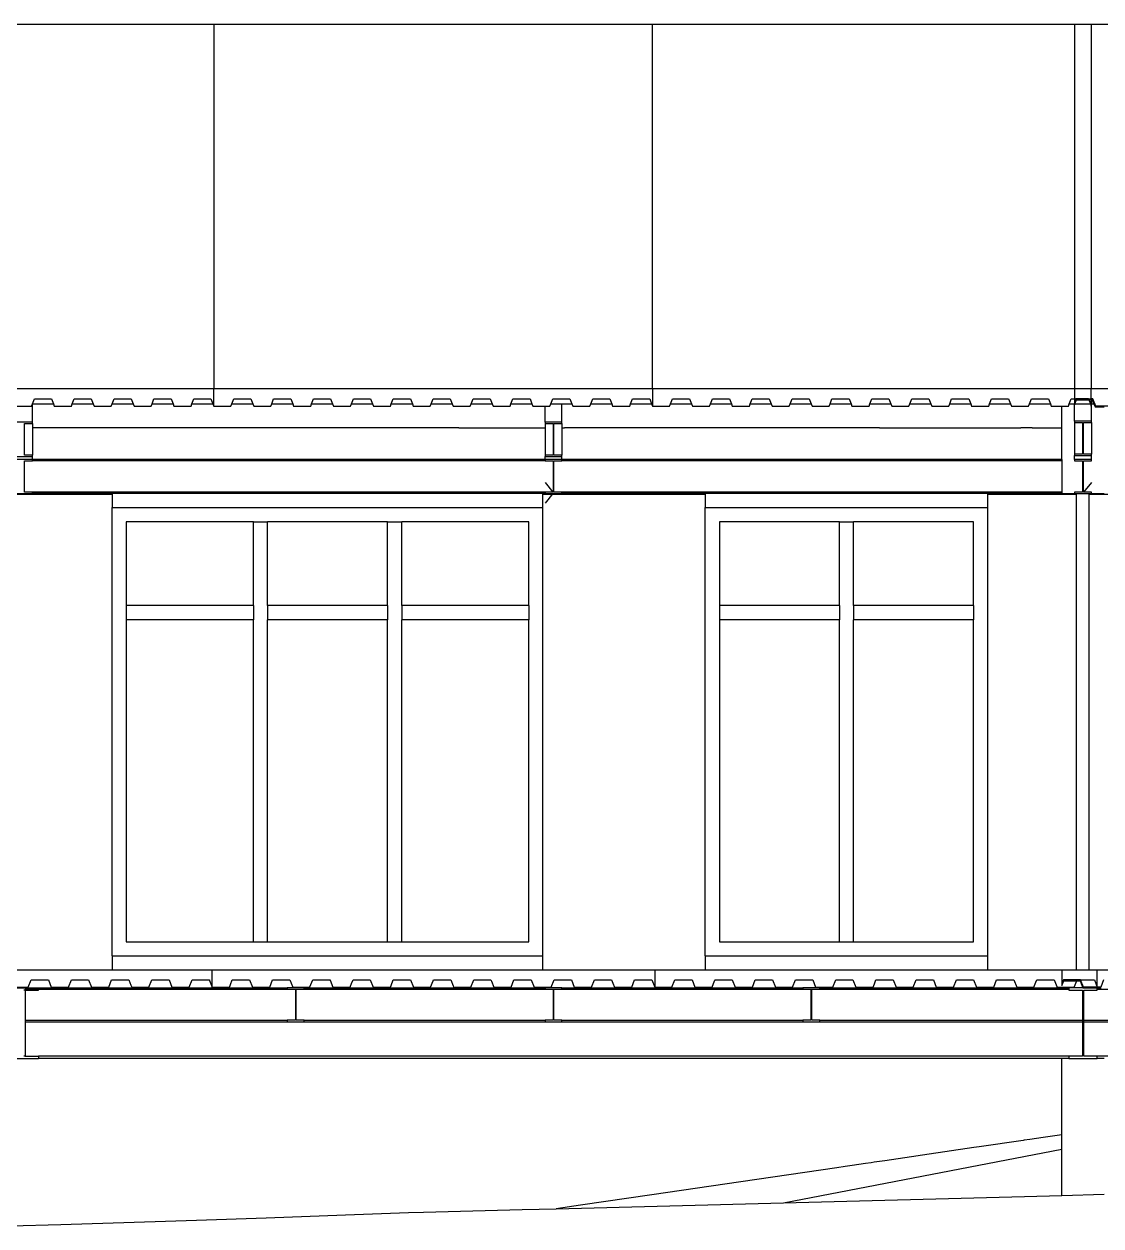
# Model space of a CAD drawing. Extents: x -32.1 to 32.1, y -10.5 to 12.1.
# Drawn here: x -16.96 to -9.33, y 2.17 to 10.68 of the extents above; entities that cross this region are included whole.
import ezdxf

# ---------------------------------------------------------------- set-up
doc = ezdxf.new("R2010")
doc.units = 0
doc.layers.get('0').update_dxf_attribs({"linetype": 'CONTINUOUS'})
doc.layers.add('SECTIONCUTEDGES', color=7, linetype='CONTINUOUS')

msp = doc.modelspace()

# ---------------------------------------------------------------- linework, layer by layer
for p, q in [((-18.5265, 10.6806), (-16.6794, 10.6806)), ((-16.6794, 10.6806), (-15.6122, 10.6806)), ((-15.6122, 10.6806), (-15.6122, 8.0976)), ((-15.6122, 10.6806), (-15.353, 10.6806)), ((-15.353, 10.6806), (-13.2827, 10.6806)), ((-13.2827, 10.6806), (-13.2125, 10.6806)), ((-13.2125, 10.6806), (-13.1682, 10.6806)), ((-13.1682, 10.6806), (-13.1261, 10.6806)), ((-13.1261, 10.6806), (-13.0958, 10.6806)), ((-13.0958, 10.6806), (-12.8262, 10.6806)), ((-12.8262, 10.6806), (-12.5057, 10.6806)), ((-12.5057, 8.0976), (-12.5057, 10.6806)), ((-12.5057, 10.6806), (-11.85, 10.6806)), ((-11.85, 10.6806), (-11.5325, 10.6806)), ((-11.5325, 10.6806), (-10.0293, 10.6806)), ((-10.0293, 10.6806), (-9.5184, 10.6806)), ((-9.5184, 10.6806), (-9.5184, 8.0976)), ((-9.5184, 10.6806), (-9.3991, 10.6806)), ((-9.3991, 10.6806), (-9.3991, 8.0976)), ((-9.3991, 10.6806), (-8.0085, 10.6806)), ((-9.3968, 8.0209), (-9.3968, 7.9916)), ((-16.897, 7.9916), (-16.8968, 7.9916)), ((-16.8968, 7.9916), (-16.7481, 7.9916)), ((-16.8968, 7.8621), (-16.8968, 7.9916)), ((-16.6146, 7.9916), (-16.4657, 7.9916)), ((-16.3322, 7.9916), (-16.1833, 7.9916)), ((-16.0498, 7.9916), (-15.9017, 7.9916)), ((-15.9017, 7.9916), (-15.9009, 7.9916)), ((-15.7674, 7.9916), (-15.6936, 7.9916)), ((-15.6936, 7.9916), (-15.6185, 7.9916)), ((-15.485, 7.9916), (-15.3361, 7.9916)), ((-15.2026, 7.9916), (-15.0536, 7.9916)), ((-14.9202, 7.9916), (-14.8725, 7.9916)), ((-14.8725, 7.9916), (-14.7712, 7.9916)), ((-14.6377, 7.9916), (-14.4888, 7.9916)), ((-14.3553, 7.9916), (-14.2064, 7.9916)), ((-14.0729, 7.9916), (-13.924, 7.9916)), ((-13.7905, 7.9916), (-13.6416, 7.9916)), ((-13.5081, 7.9916), (-13.3592, 7.9916)), ((-13.2668, 7.8621), (-13.2668, 7.976)), ((-13.2257, 7.9916), (-13.1468, 7.9916)), ((-13.1468, 7.9916), (-13.0767, 7.9916)), ((-13.1468, 7.8621), (-13.1468, 7.9916)), ((-12.9433, 7.9916), (-12.7943, 7.9916)), ((-12.6608, 7.9916), (-12.5119, 7.9916)), ((-12.3784, 7.9916), (-12.2462, 7.9916)), ((-12.2462, 7.9916), (-12.2295, 7.9916)), ((-12.096, 7.9916), (-11.9471, 7.9916)), ((-11.8136, 7.9916), (-11.6647, 7.9916)), ((-11.5312, 7.9916), (-11.425, 7.9916)), ((-11.425, 7.9916), (-11.3823, 7.9916)), ((-11.2488, 7.9916), (-11.0998, 7.9916)), ((-10.9664, 7.9916), (-10.8895, 7.9916)), ((-10.8895, 7.9916), (-10.8174, 7.9916)), ((-10.6839, 7.9916), (-10.535, 7.9916)), ((-10.4015, 7.9916), (-10.2526, 7.9916)), ((-10.1191, 7.9916), (-10.1185, 7.9916)), ((-10.1185, 7.9916), (-10.0162, 7.9916)), ((-10.0162, 7.9916), (-9.9702, 7.9916)), ((-9.8367, 7.9916), (-9.6878, 7.9916)), ((-9.6068, 7.8211), (-9.6068, 7.976)), ((-9.5543, 7.9916), (-9.5184, 7.9916)), ((-9.5168, 7.8688), (-9.5168, 7.9897)), ((-9.516, 7.9916), (-9.4054, 7.9916)), ((-9.3991, 7.9916), (-9.3968, 7.9916)), ((-9.3968, 7.9916), (-9.3795, 7.9916)), ((-9.3968, 7.8688), (-9.3968, 7.9916)), ((-16.8968, 7.8522), (-16.8968, 7.8211)), ((-13.2668, 7.8522), (-13.2668, 7.8211)), ((-13.1468, 7.8522), (-13.1468, 7.8211)), ((-9.5168, 7.8589), (-9.5168, 7.6354)), ((-9.3968, 7.8589), (-9.3968, 7.6354)), ((-15.6083, 7.8211), (-16.8968, 7.8211)), ((-16.8968, 7.8211), (-16.8968, 7.8072)), ((-16.8968, 7.8072), (-16.8968, 7.6288)), ((-14.6183, 7.8211), (-15.6083, 7.8211)), ((-13.8783, 7.8211), (-14.6183, 7.8211)), ((-13.8783, 7.8211), (-13.2668, 7.8211)), ((-13.2668, 7.8211), (-13.2668, 7.6288)), ((-13.1468, 7.8211), (-13.1283, 7.8211)), ((-13.1468, 7.8211), (-13.1468, 7.6288)), ((-12.1383, 7.8211), (-13.1283, 7.8211)), ((-12.0483, 7.8211), (-12.1383, 7.8211)), ((-11.0583, 7.8211), (-12.0483, 7.8211)), ((-10.8983, 7.8211), (-11.0583, 7.8211)), ((-10.8983, 7.8211), (-10.6183, 7.8211)), ((-10.6183, 7.8211), (-9.8983, 7.8211)), ((-9.8183, 7.8211), (-9.8983, 7.8211)), ((-9.8183, 7.8211), (-9.6068, 7.8211)), ((-9.6068, 7.7016), (-9.6068, 7.8211)), ((-9.6068, 7.6051), (-9.6068, 7.7016)), ((-16.8968, 7.5971), (-16.8968, 7.6188)), ((-16.2686, 7.5971), (-16.8968, 7.5971)), ((-13.2668, 7.5873), (-16.8968, 7.5873)), ((-13.894, 7.5971), (-16.2686, 7.5971)), ((-13.5379, 7.5971), (-13.894, 7.5971)), ((-13.4841, 7.5971), (-13.5379, 7.5971)), ((-13.2668, 7.5971), (-13.4841, 7.5971)), ((-13.2668, 7.5971), (-13.2668, 7.6188)), ((-13.1468, 7.5971), (-13.1468, 7.6188)), ((-12.9021, 7.5971), (-13.1468, 7.5971)), ((-9.6068, 7.5873), (-13.1468, 7.5873)), ((-12.8013, 7.5971), (-12.9021, 7.5971)), ((-12.0331, 7.5971), (-12.8013, 7.5971)), ((-11.8203, 7.5971), (-12.0331, 7.5971)), ((-11.7195, 7.5971), (-11.8203, 7.5971)), ((-10.7572, 7.5971), (-11.7195, 7.5971)), ((-10.5915, 7.5971), (-10.7572, 7.5971)), ((-10.4862, 7.5971), (-10.5915, 7.5971)), ((-9.7102, 7.5971), (-10.4862, 7.5971)), ((-9.6068, 7.5971), (-9.7102, 7.5971)), ((-9.6068, 7.5971), (-9.6068, 7.6051)), ((-9.6068, 7.5971), (-9.6068, 7.5873)), ((-9.6068, 7.5873), (-9.6068, 7.3669)), ((-9.5168, 7.5971), (-9.5168, 7.6255)), ((-9.3968, 7.5971), (-9.3968, 7.6255)), ((-13.2668, 7.4354), (-13.2107, 7.3669)), ((-9.3968, 7.4354), (-9.4529, 7.3669)), ((-17.4818, 7.3528), (-16.3318, 7.3528)), ((-13.2668, 7.3669), (-16.8968, 7.3669)), ((-13.2668, 7.3571), (-16.8968, 7.3571)), ((-16.3318, 7.3528), (-16.3318, 7.2571)), ((-13.2818, 7.3528), (-12.1318, 7.3528)), ((-13.2818, 7.2571), (-13.2818, 7.3528)), ((-13.211, 7.3571), (-13.2668, 7.289)), ((-9.6068, 7.3669), (-13.1468, 7.3669)), ((-9.6068, 7.3571), (-13.1468, 7.3571)), ((-12.1318, 7.3528), (-12.1318, 7.2571)), ((-10.1318, 7.3528), (-9.5068, 7.3528)), ((-10.1318, 7.2571), (-10.1318, 7.3528)), ((-9.6068, 7.3669), (-9.6068, 7.3571)), ((-9.6068, 7.3571), (-9.5168, 7.3571)), ((-9.5068, 7.3571), (-9.5068, 7.3528)), ((-9.5068, 7.3528), (-9.5068, 3.9828)), ((-9.4128, 7.3571), (-9.4128, 7.3528)), ((-9.4128, 7.3528), (-8.7878, 7.3528)), ((-9.4128, 3.9828), (-9.4128, 7.3528)), ((-9.3968, 7.3571), (-9.3068, 7.3571)), ((-16.3318, 4.0828), (-16.3318, 7.2571)), ((-16.3318, 7.2571), (-13.2818, 7.2571)), ((-13.2818, 4.0828), (-13.2818, 7.2571)), ((-12.1318, 4.0828), (-12.1318, 7.2571)), ((-12.1318, 7.2571), (-10.1318, 7.2571)), ((-10.1318, 4.0828), (-10.1318, 7.2571)), ((-16.2318, 7.1571), (-16.2318, 6.5628)), ((-15.3318, 7.1571), (-16.2318, 7.1571)), ((-15.3318, 7.1571), (-15.2318, 7.1571)), ((-15.3318, 6.5628), (-15.3318, 7.1571)), ((-15.2318, 6.5628), (-15.2318, 7.1571)), ((-14.3818, 7.1571), (-15.2318, 7.1571)), ((-14.3818, 7.1571), (-14.2818, 7.1571)), ((-14.3818, 6.5628), (-14.3818, 7.1571)), ((-14.2818, 6.5628), (-14.2818, 7.1571)), ((-13.3818, 7.1571), (-14.2818, 7.1571)), ((-13.3818, 6.5628), (-13.3818, 7.1571)), ((-12.0318, 7.1571), (-12.0318, 6.5628)), ((-11.1818, 7.1571), (-12.0318, 7.1571)), ((-11.1818, 7.1571), (-11.0818, 7.1571)), ((-11.1818, 6.5628), (-11.1818, 7.1571)), ((-10.2318, 7.1571), (-11.0818, 7.1571)), ((-11.0818, 6.5628), (-11.0818, 7.1571)), ((-10.2318, 6.5628), (-10.2318, 7.1571)), ((-15.3318, 6.5628), (-16.2318, 6.5628)), ((-16.2318, 6.5628), (-16.2318, 6.4628)), ((-15.3318, 6.5628), (-15.3318, 6.4628)), ((-14.3818, 6.5628), (-15.2318, 6.5628)), ((-15.2318, 6.5628), (-15.2318, 6.4628)), ((-14.3818, 6.5628), (-14.3818, 6.4628)), ((-13.3818, 6.5628), (-14.2818, 6.5628)), ((-14.2818, 6.5628), (-14.2818, 6.4628)), ((-13.3818, 6.5628), (-13.3818, 6.4628)), ((-11.1818, 6.5628), (-12.0318, 6.5628)), ((-12.0318, 6.5628), (-12.0318, 6.4628)), ((-11.1818, 6.5628), (-11.1818, 6.4628)), ((-10.2318, 6.5628), (-11.0818, 6.5628)), ((-11.0818, 6.5628), (-11.0818, 6.4628)), ((-10.2318, 6.5628), (-10.2318, 6.4628)), ((-15.3318, 6.4628), (-16.2318, 6.4628)), ((-16.2318, 6.4628), (-16.2318, 4.1828)), ((-15.3318, 4.1828), (-15.3318, 6.4628)), ((-14.3818, 6.4628), (-15.2318, 6.4628)), ((-15.2318, 4.1828), (-15.2318, 6.4628)), ((-14.3818, 4.1828), (-14.3818, 6.4628)), ((-13.3818, 6.4628), (-14.2818, 6.4628)), ((-14.2818, 4.1828), (-14.2818, 6.4628)), ((-13.3818, 4.1828), (-13.3818, 6.4628)), ((-11.1818, 6.4628), (-12.0318, 6.4628)), ((-12.0318, 6.4628), (-12.0318, 4.1828)), ((-11.1818, 4.1828), (-11.1818, 6.4628)), ((-10.2318, 6.4628), (-11.0818, 6.4628)), ((-11.0818, 4.1828), (-11.0818, 6.4628)), ((-10.2318, 4.1828), (-10.2318, 6.4628)), ((-16.2318, 4.1828), (-15.3318, 4.1828)), ((-15.3318, 4.1828), (-15.2318, 4.1828)), ((-15.2318, 4.1828), (-14.3818, 4.1828)), ((-14.3818, 4.1828), (-14.2818, 4.1828)), ((-14.2818, 4.1828), (-13.3818, 4.1828)), ((-12.0318, 4.1828), (-11.1818, 4.1828)), ((-11.1818, 4.1828), (-11.0818, 4.1828)), ((-11.0818, 4.1828), (-10.2318, 4.1828)), ((-16.3318, 4.0828), (-13.2818, 4.0828)), ((-16.3318, 4.0828), (-16.3318, 3.9828)), ((-13.2818, 3.9828), (-13.2818, 4.0828)), ((-12.1318, 4.0828), (-10.1318, 4.0828)), ((-12.1318, 4.0828), (-12.1318, 3.9828)), ((-10.1318, 3.9828), (-10.1318, 4.0828)), ((-16.9487, 3.8411), (-16.9587, 3.8411)), ((-16.8537, 3.8473), (-16.9487, 3.8473)), ((-16.9487, 3.8473), (-16.9487, 3.8411)), ((-16.9487, 3.8411), (-16.9487, 3.6269)), ((-16.8537, 3.8571), (-16.1357, 3.8571)), ((-16.8537, 3.8473), (-15.0918, 3.8473)), ((-16.1357, 3.8571), (-15.432, 3.8571)), ((-15.432, 3.8571), (-15.4122, 3.8571)), ((-15.4122, 3.8571), (-15.0918, 3.8571)), ((-14.9718, 3.8571), (-14.9398, 3.8571)), ((-14.9718, 3.8473), (-13.2668, 3.8473)), ((-14.9398, 3.8571), (-14.9114, 3.8571)), ((-14.9114, 3.8571), (-14.6029, 3.8571)), ((-14.6029, 3.8571), (-14.5626, 3.8571)), ((-14.5626, 3.8571), (-14.312, 3.8571)), ((-14.312, 3.8571), (-13.9071, 3.8571)), ((-13.9071, 3.8571), (-13.8833, 3.8571)), ((-13.8833, 3.8571), (-13.517, 3.8571)), ((-13.517, 3.8571), (-13.4958, 3.8571)), ((-13.4958, 3.8571), (-13.2668, 3.8571)), ((-13.1468, 3.8571), (-12.686, 3.8571)), ((-13.1468, 3.8473), (-11.4418, 3.8473)), ((-13.0168, 3.8628), (-13.0168, 3.8571)), ((-12.686, 3.8571), (-12.65, 3.8571)), ((-12.65, 3.8571), (-11.9945, 3.8571)), ((-11.9945, 3.8571), (-11.9649, 3.8571)), ((-11.9649, 3.8571), (-11.4418, 3.8571)), ((-11.3218, 3.8571), (-10.8467, 3.8571)), ((-11.3218, 3.8473), (-9.5568, 3.8473)), ((-10.8467, 3.8571), (-10.7967, 3.8571)), ((-10.7967, 3.8571), (-9.6784, 3.8571)), ((-9.6784, 3.8571), (-9.6305, 3.8571)), ((-9.6305, 3.8571), (-9.6068, 3.8571)), ((-9.6068, 3.8571), (-9.6068, 3.8628)), ((-9.6068, 3.8571), (-9.5568, 3.8571)), ((-9.3568, 3.8473), (-7.5887, 3.8473)), ((-16.9487, 3.6269), (-16.9487, 3.6171)), ((-16.9487, 3.6269), (-15.0918, 3.6269)), ((-16.9487, 3.6171), (-16.9487, 3.3731)), ((-16.9487, 3.6171), (-15.0918, 3.6171)), ((-14.9718, 3.6269), (-13.2668, 3.6269)), ((-14.9718, 3.6171), (-13.2668, 3.6171)), ((-13.1468, 3.6269), (-11.4418, 3.6269)), ((-13.1468, 3.6171), (-11.4418, 3.6171)), ((-11.3218, 3.6269), (-9.4618, 3.6269)), ((-11.3218, 3.6171), (-9.4618, 3.6171)), ((-9.4518, 3.6269), (-7.5887, 3.6269)), ((-9.4518, 3.6171), (-7.5887, 3.6171)), ((-16.9487, 3.3731), (-16.9587, 3.3731)), ((-9.5568, 3.3731), (-16.8537, 3.3731)), ((-16.7499, 3.3571), (-16.8537, 3.3571)), ((-15.9936, 3.3571), (-16.7499, 3.3571)), ((-15.2883, 3.3571), (-15.9936, 3.3571)), ((-14.5057, 3.3571), (-15.2883, 3.3571)), ((-14.0835, 3.3571), (-14.5057, 3.3571)), ((-13.6922, 3.3571), (-14.0835, 3.3571)), ((-13.6087, 3.3571), (-13.6922, 3.3571)), ((-13.346, 3.3571), (-13.6087, 3.3571)), ((-13.3275, 3.3571), (-13.346, 3.3571)), ((-13.156, 3.3571), (-13.3275, 3.3571)), ((-13.0166, 3.3571), (-13.156, 3.3571)), ((-12.8496, 3.3571), (-13.0166, 3.3571)), ((-12.6244, 3.3571), (-12.8496, 3.3571)), ((-12.4208, 3.3571), (-12.6244, 3.3571)), ((-12.1099, 3.3571), (-12.4208, 3.3571)), ((-11.6596, 3.3571), (-12.1099, 3.3571)), ((-11.4091, 3.3571), (-11.6596, 3.3571)), ((-11.0446, 3.3571), (-11.4091, 3.3571)), ((-10.9611, 3.3571), (-11.0446, 3.3571)), ((-10.3393, 3.3571), (-10.9611, 3.3571)), ((-9.9913, 3.3571), (-10.3393, 3.3571)), ((-9.6068, 3.3571), (-9.9913, 3.3571)), ((-9.6068, 3.1182), (-9.6068, 3.3571)), ((-9.5568, 3.3571), (-9.6068, 3.3571)), ((-2.0537, 3.3731), (-9.3568, 3.3731)), ((-9.3068, 3.3571), (-9.3568, 3.3571)), ((-9.6068, 2.8211), (-9.6068, 3.1182)), ((-9.6068, 2.8166), (-9.7399, 2.7971)), ((-9.6068, 2.8166), (-9.6068, 2.8211)), ((-9.6068, 2.715), (-9.6068, 2.8166)), ((-10.23, 2.7254), (-10.5948, 2.672)), ((-10.1931, 2.7308), (-10.23, 2.7254)), ((-9.8817, 2.7764), (-10.1931, 2.7308)), ((-9.8751, 2.7773), (-9.8817, 2.7764)), ((-9.8338, 2.7834), (-9.8751, 2.7773)), ((-9.7399, 2.7971), (-9.8338, 2.7834)), ((-11.5779, 2.3352), (-9.6068, 2.715)), ((-10.6709, 2.6609), (-10.8601, 2.6332)), ((-10.5948, 2.672), (-10.6709, 2.6609)), ((-9.6068, 2.3872), (-9.6068, 2.715)), ((-11.2015, 2.5833), (-11.6545, 2.517)), ((-11.1425, 2.5919), (-11.2015, 2.5833)), ((-11.0921, 2.5993), (-11.1425, 2.5919)), ((-10.9969, 2.6132), (-11.0921, 2.5993)), ((-10.9572, 2.619), (-10.9969, 2.6132)), ((-10.936, 2.6221), (-10.9572, 2.619)), ((-10.8601, 2.6332), (-10.936, 2.6221)), ((-11.8814, 2.4838), (-12.5099, 2.3918)), ((-11.6545, 2.517), (-11.8814, 2.4838)), ((-12.5099, 2.3918), (-13.0154, 2.3179)), ((-13.0154, 2.3179), (-13.187, 2.2928))]:
    msp.add_line(p, q)
at = {"layer": 'SECTIONCUTEDGES'}
for p, q in [((-15.6122, 8.0976), (-18.7188, 8.0976)), ((-15.6122, 7.976), (-15.6122, 8.0976)), ((-12.5057, 8.0976), (-15.6122, 8.0976)), ((-12.5057, 8.0976), (-12.5057, 7.976)), ((-9.5184, 8.0976), (-12.5057, 8.0976)), ((-9.3991, 8.0976), (-9.5184, 8.0976)), ((-9.5184, 8.0976), (-9.5184, 8.0267)), ((-6.8253, 8.0976), (-9.3991, 8.0976)), ((-9.3991, 8.0267), (-9.3991, 8.0976)), ((-16.897, 7.9916), (-16.8831, 8.0267)), ((-16.8831, 8.0267), (-16.7621, 8.0267)), ((-16.7621, 8.0267), (-16.7481, 7.9916)), ((-16.6146, 7.9916), (-16.6007, 8.0267)), ((-16.6007, 8.0267), (-16.4797, 8.0267)), ((-16.4797, 8.0267), (-16.4657, 7.9916)), ((-16.3322, 7.9916), (-16.3183, 8.0267)), ((-16.3183, 8.0267), (-16.1972, 8.0267)), ((-16.1972, 8.0267), (-16.1833, 7.9916)), ((-16.0498, 7.9916), (-16.0359, 8.0267)), ((-16.0359, 8.0267), (-15.9148, 8.0267)), ((-15.9148, 8.0267), (-15.9009, 7.9916)), ((-15.7674, 7.9916), (-15.7534, 8.0267)), ((-15.7534, 8.0267), (-15.6324, 8.0267)), ((-15.6324, 8.0267), (-15.6185, 7.9916)), ((-15.485, 7.9916), (-15.471, 8.0267)), ((-15.471, 8.0267), (-15.35, 8.0267)), ((-15.35, 8.0267), (-15.3361, 7.9916)), ((-15.2026, 7.9916), (-15.1886, 8.0267)), ((-15.1886, 8.0267), (-15.0676, 8.0267)), ((-15.0676, 8.0267), (-15.0536, 7.9916)), ((-14.9202, 7.9916), (-14.9062, 8.0267)), ((-14.9062, 8.0267), (-14.7852, 8.0267)), ((-14.7852, 8.0267), (-14.7712, 7.9916)), ((-14.6377, 7.9916), (-14.6238, 8.0267)), ((-14.6238, 8.0267), (-14.5028, 8.0267)), ((-14.5028, 8.0267), (-14.4888, 7.9916)), ((-14.3553, 7.9916), (-14.3414, 8.0267)), ((-14.3414, 8.0267), (-14.2203, 8.0267)), ((-14.2203, 8.0267), (-14.2064, 7.9916)), ((-14.0729, 7.9916), (-14.059, 8.0267)), ((-14.059, 8.0267), (-13.9379, 8.0267)), ((-13.9379, 8.0267), (-13.924, 7.9916)), ((-13.7905, 7.9916), (-13.7766, 8.0267)), ((-13.7766, 8.0267), (-13.6555, 8.0267)), ((-13.6555, 8.0267), (-13.6416, 7.9916)), ((-13.5081, 7.9916), (-13.4941, 8.0267)), ((-13.4941, 8.0267), (-13.3731, 8.0267)), ((-13.3731, 8.0267), (-13.3592, 7.9916)), ((-13.2257, 7.9916), (-13.2117, 8.0267)), ((-13.2117, 8.0267), (-13.0907, 8.0267)), ((-13.0907, 8.0267), (-13.0767, 7.9916)), ((-12.9433, 7.9916), (-12.9293, 8.0267)), ((-12.9293, 8.0267), (-12.8083, 8.0267)), ((-12.8083, 8.0267), (-12.7943, 7.9916)), ((-12.6608, 7.9916), (-12.6469, 8.0267)), ((-12.6469, 8.0267), (-12.5259, 8.0267)), ((-12.5259, 8.0267), (-12.5119, 7.9916)), ((-12.3784, 7.9916), (-12.3645, 8.0267)), ((-12.3645, 8.0267), (-12.2434, 8.0267)), ((-12.2434, 8.0267), (-12.2295, 7.9916)), ((-12.096, 7.9916), (-12.0821, 8.0267)), ((-12.0821, 8.0267), (-11.961, 8.0267)), ((-11.961, 8.0267), (-11.9471, 7.9916)), ((-11.8136, 7.9916), (-11.7997, 8.0267)), ((-11.7997, 8.0267), (-11.6786, 8.0267)), ((-11.6786, 8.0267), (-11.6647, 7.9916)), ((-11.5312, 7.9916), (-11.5172, 8.0267)), ((-11.5172, 8.0267), (-11.3962, 8.0267)), ((-11.3962, 8.0267), (-11.3823, 7.9916)), ((-11.2488, 7.9916), (-11.2348, 8.0267)), ((-11.2348, 8.0267), (-11.1138, 8.0267)), ((-11.1138, 8.0267), (-11.0998, 7.9916)), ((-10.9664, 7.9916), (-10.9524, 8.0267)), ((-10.9524, 8.0267), (-10.8314, 8.0267)), ((-10.8314, 8.0267), (-10.8174, 7.9916)), ((-10.6839, 7.9916), (-10.67, 8.0267)), ((-10.67, 8.0267), (-10.549, 8.0267)), ((-10.549, 8.0267), (-10.535, 7.9916)), ((-10.4015, 7.9916), (-10.3876, 8.0267)), ((-10.3876, 8.0267), (-10.2666, 8.0267)), ((-10.2666, 8.0267), (-10.2526, 7.9916)), ((-10.1191, 7.9916), (-10.1052, 8.0267)), ((-10.1052, 8.0267), (-9.9841, 8.0267)), ((-9.9841, 8.0267), (-9.9702, 7.9916)), ((-9.8367, 7.9916), (-9.8228, 8.0267)), ((-9.8228, 8.0267), (-9.7017, 8.0267)), ((-9.7017, 8.0267), (-9.6878, 7.9916)), ((-9.5543, 7.9916), (-9.5403, 8.0267)), ((-9.5403, 8.0267), (-9.5184, 8.0267)), ((-9.5184, 8.0267), (-9.5083, 8.0267)), ((-9.5184, 8.0267), (-9.5184, 8.0013)), ((-9.5083, 8.0267), (-9.5184, 8.0013)), ((-9.5184, 8.0013), (-9.5184, 7.9916)), ((-9.516, 7.9916), (-9.5044, 8.0209)), ((-9.4193, 8.0267), (-9.5083, 8.0267)), ((-9.5044, 8.0209), (-9.417, 8.0209)), ((-9.4193, 8.0267), (-9.3991, 8.0267)), ((-9.4193, 8.0267), (-9.417, 8.0209)), ((-9.417, 8.0209), (-9.4054, 7.9916)), ((-9.3991, 8.0209), (-9.417, 8.0209)), ((-9.3872, 8.0267), (-9.3991, 8.0267)), ((-9.3991, 8.0209), (-9.3991, 8.0267)), ((-9.3991, 7.9916), (-9.3991, 8.0209)), ((-9.3991, 8.0209), (-9.3968, 8.0209)), ((-9.3968, 8.0209), (-9.3912, 8.0209)), ((-9.3912, 8.0209), (-9.3795, 7.9916)), ((-9.3671, 7.976), (-9.3872, 8.0267)), ((-17.0168, 7.976), (-16.9033, 7.976)), ((-16.9033, 7.976), (-16.897, 7.9916)), ((-16.7481, 7.9916), (-16.7419, 7.976)), ((-16.7419, 7.976), (-16.6209, 7.976)), ((-16.6209, 7.976), (-16.6146, 7.9916)), ((-16.4657, 7.9916), (-16.4595, 7.976)), ((-16.4595, 7.976), (-16.3384, 7.976)), ((-16.3384, 7.976), (-16.3322, 7.9916)), ((-16.1833, 7.9916), (-16.1771, 7.976)), ((-16.1771, 7.976), (-16.056, 7.976)), ((-16.056, 7.976), (-16.0498, 7.9916)), ((-15.9009, 7.9916), (-15.9006, 7.991)), ((-15.9006, 7.991), (-15.8947, 7.976)), ((-15.8947, 7.976), (-15.8748, 7.976)), ((-15.8748, 7.976), (-15.7736, 7.976)), ((-15.7736, 7.976), (-15.7674, 7.9916)), ((-15.6185, 7.9916), (-15.6122, 7.976)), ((-15.6122, 7.976), (-15.4912, 7.976)), ((-15.4912, 7.976), (-15.485, 7.9916)), ((-15.3361, 7.9916), (-15.3298, 7.976)), ((-15.3298, 7.976), (-15.2088, 7.976)), ((-15.2088, 7.976), (-15.2026, 7.9916)), ((-15.0536, 7.9916), (-15.0474, 7.976)), ((-15.0474, 7.976), (-14.9264, 7.976)), ((-14.9264, 7.976), (-14.9202, 7.9916)), ((-14.7712, 7.9916), (-14.765, 7.976)), ((-14.765, 7.976), (-14.644, 7.976)), ((-14.644, 7.976), (-14.6377, 7.9916)), ((-14.4888, 7.9916), (-14.4826, 7.976)), ((-14.4826, 7.976), (-14.3616, 7.976)), ((-14.3616, 7.976), (-14.3553, 7.9916)), ((-14.2064, 7.9916), (-14.2002, 7.976)), ((-14.2002, 7.976), (-14.0791, 7.976)), ((-14.0791, 7.976), (-14.0729, 7.9916)), ((-13.924, 7.9916), (-13.9178, 7.976)), ((-13.9178, 7.976), (-13.7967, 7.976)), ((-13.7967, 7.976), (-13.7905, 7.9916)), ((-13.6416, 7.9916), (-13.6353, 7.976)), ((-13.6353, 7.976), (-13.5143, 7.976)), ((-13.5143, 7.976), (-13.5081, 7.9916)), ((-13.3592, 7.9916), (-13.3529, 7.976)), ((-13.3529, 7.976), (-13.2668, 7.976)), ((-13.2668, 7.976), (-13.2319, 7.976)), ((-13.2319, 7.976), (-13.2257, 7.9916)), ((-13.0767, 7.9916), (-13.0705, 7.976)), ((-13.0705, 7.976), (-12.9495, 7.976)), ((-12.9495, 7.976), (-12.9433, 7.9916)), ((-12.7943, 7.9916), (-12.7881, 7.976)), ((-12.7881, 7.976), (-12.6773, 7.976)), ((-12.6773, 7.976), (-12.6671, 7.976)), ((-12.6671, 7.976), (-12.6608, 7.9916)), ((-12.5119, 7.9916), (-12.5057, 7.976)), ((-12.5057, 7.976), (-12.3847, 7.976)), ((-12.3847, 7.976), (-12.3784, 7.9916)), ((-12.2295, 7.9916), (-12.2233, 7.976)), ((-12.2233, 7.976), (-12.1022, 7.976)), ((-12.1022, 7.976), (-12.096, 7.9916)), ((-11.9471, 7.9916), (-11.9409, 7.976)), ((-11.9409, 7.976), (-11.8198, 7.976)), ((-11.8198, 7.976), (-11.8136, 7.9916)), ((-11.6647, 7.9916), (-11.6584, 7.976)), ((-11.6584, 7.976), (-11.5374, 7.976)), ((-11.5374, 7.976), (-11.5312, 7.9916)), ((-11.3823, 7.9916), (-11.376, 7.976)), ((-11.376, 7.976), (-11.255, 7.976)), ((-11.255, 7.976), (-11.2502, 7.9879)), ((-11.2502, 7.9879), (-11.2488, 7.9916)), ((-11.0998, 7.9916), (-11.0936, 7.976)), ((-11.0936, 7.976), (-10.9726, 7.976)), ((-10.9726, 7.976), (-10.9664, 7.9916)), ((-10.8174, 7.9916), (-10.8112, 7.976)), ((-10.8112, 7.976), (-10.7671, 7.976)), ((-10.7671, 7.976), (-10.6902, 7.976)), ((-10.6902, 7.976), (-10.6839, 7.9916)), ((-10.535, 7.9916), (-10.5288, 7.976)), ((-10.5288, 7.976), (-10.4078, 7.976)), ((-10.4078, 7.976), (-10.4015, 7.9916)), ((-10.2526, 7.9916), (-10.2464, 7.976)), ((-10.2464, 7.976), (-10.1253, 7.976)), ((-10.1253, 7.976), (-10.1191, 7.9916)), ((-9.9702, 7.9916), (-9.964, 7.976)), ((-9.964, 7.976), (-9.8429, 7.976)), ((-9.8429, 7.976), (-9.8367, 7.9916)), ((-9.6878, 7.9916), (-9.6816, 7.976)), ((-9.6816, 7.976), (-9.6068, 7.976)), ((-9.6068, 7.976), (-9.5605, 7.976)), ((-9.5605, 7.976), (-9.5543, 7.9916)), ((-9.5184, 7.9916), (-9.5184, 7.9857)), ((-9.5184, 7.9857), (-9.5168, 7.9897)), ((-9.5168, 7.9897), (-9.516, 7.9916)), ((-9.4054, 7.9916), (-9.3991, 7.976)), ((-9.3991, 7.976), (-9.3991, 7.9916)), ((-9.3795, 7.9916), (-9.371, 7.9702)), ((-9.371, 7.9702), (-9.3068, 7.9702)), ((-9.246, 7.976), (-9.3671, 7.976)), ((-16.8968, 7.8621), (-17.0168, 7.8621)), ((-16.9537, 7.8522), (-16.8968, 7.8522)), ((-16.9537, 7.6288), (-16.9537, 7.8522)), ((-16.8968, 7.8522), (-16.8968, 7.8621)), ((-13.2668, 7.8621), (-13.2668, 7.8522)), ((-13.1468, 7.8621), (-13.2668, 7.8621)), ((-13.2668, 7.8522), (-13.2099, 7.8522)), ((-13.2099, 7.8522), (-13.2099, 7.6288)), ((-13.2037, 7.8522), (-13.1468, 7.8522)), ((-13.2037, 7.6288), (-13.2037, 7.8522)), ((-13.1468, 7.8522), (-13.1468, 7.8621)), ((-9.5168, 7.8688), (-9.5168, 7.8589)), ((-9.3968, 7.8688), (-9.5168, 7.8688)), ((-9.5168, 7.8589), (-9.4599, 7.8589)), ((-9.4599, 7.8589), (-9.4599, 7.6354)), ((-9.4537, 7.8589), (-9.3968, 7.8589)), ((-9.4537, 7.6354), (-9.4537, 7.8589)), ((-9.3968, 7.8589), (-9.3968, 7.8688)), ((-17.0168, 7.6188), (-16.8968, 7.6188)), ((-16.8968, 7.5971), (-17.0168, 7.5971)), ((-16.8968, 7.6288), (-16.9537, 7.6288)), ((-16.9537, 7.5873), (-16.8968, 7.5873)), ((-16.9537, 7.3669), (-16.9537, 7.5873)), ((-16.8968, 7.6188), (-16.8968, 7.6288)), ((-16.8968, 7.5873), (-16.8968, 7.5971)), ((-13.2668, 7.6288), (-13.2668, 7.6188)), ((-13.2099, 7.6288), (-13.2668, 7.6288)), ((-13.2668, 7.6188), (-13.1468, 7.6188)), ((-13.1468, 7.5971), (-13.2668, 7.5971)), ((-13.2668, 7.5971), (-13.2668, 7.5873)), ((-13.2668, 7.5873), (-13.2099, 7.5873)), ((-13.2099, 7.5873), (-13.2099, 7.3669)), ((-13.1468, 7.6288), (-13.2037, 7.6288)), ((-13.2037, 7.5873), (-13.1468, 7.5873)), ((-13.2037, 7.3669), (-13.2037, 7.5873)), ((-13.1468, 7.6188), (-13.1468, 7.6288)), ((-13.1468, 7.5873), (-13.1468, 7.5971)), ((-9.5168, 7.6354), (-9.5168, 7.6255)), ((-9.4599, 7.6354), (-9.5168, 7.6354)), ((-9.5168, 7.6255), (-9.3968, 7.6255)), ((-9.3968, 7.5971), (-9.5168, 7.5971)), ((-9.5168, 7.5971), (-9.5168, 7.5873)), ((-9.5168, 7.5873), (-9.4599, 7.5873)), ((-9.4599, 7.5873), (-9.4599, 7.3669)), ((-9.3968, 7.6354), (-9.4537, 7.6354)), ((-9.4537, 7.5873), (-9.3968, 7.5873)), ((-9.4537, 7.3669), (-9.4537, 7.5873)), ((-9.3968, 7.6255), (-9.3968, 7.6354)), ((-9.3968, 7.5873), (-9.3968, 7.5971)), ((-17.0168, 7.3571), (-16.8968, 7.3571)), ((-16.8968, 7.3669), (-16.9537, 7.3669)), ((-16.8968, 7.3571), (-16.8968, 7.3669)), ((-13.2668, 7.3669), (-13.2668, 7.3571)), ((-13.2099, 7.3669), (-13.2668, 7.3669)), ((-13.2668, 7.3571), (-13.1468, 7.3571)), ((-13.1468, 7.3669), (-13.2037, 7.3669)), ((-13.1468, 7.3571), (-13.1468, 7.3669)), ((-9.5168, 7.3669), (-9.5168, 7.3571)), ((-9.4599, 7.3669), (-9.5168, 7.3669)), ((-9.5168, 7.3571), (-9.5068, 7.3571)), ((-9.5068, 7.3571), (-9.4128, 7.3571)), ((-9.3968, 7.3669), (-9.4537, 7.3669)), ((-9.4128, 7.3571), (-9.3968, 7.3571)), ((-9.3968, 7.3571), (-9.3968, 7.3669)), ((-16.3318, 3.9828), (-17.4818, 3.9828)), ((-15.6236, 3.9828), (-16.3318, 3.9828)), ((-15.6236, 3.8628), (-15.6236, 3.9828)), ((-13.2818, 3.9828), (-15.6236, 3.9828)), ((-12.4902, 3.9828), (-13.2818, 3.9828)), ((-12.4902, 3.9828), (-12.4902, 3.8628)), ((-12.1318, 3.9828), (-12.4902, 3.9828)), ((-10.1318, 3.9828), (-12.1318, 3.9828)), ((-9.6068, 3.9828), (-10.1318, 3.9828)), ((-9.6068, 3.9828), (-9.6068, 3.8878)), ((-9.5068, 3.9828), (-9.6068, 3.9828)), ((-9.4128, 3.9828), (-9.5068, 3.9828)), ((-9.3568, 3.9828), (-9.4128, 3.9828)), ((-9.3568, 3.8628), (-9.3568, 3.9828)), ((-8.7878, 3.9828), (-9.3568, 3.9828)), ((-17.0537, 3.8571), (-16.8537, 3.8571)), ((-17.0479, 3.8628), (-16.9258, 3.8628)), ((-16.9487, 3.8411), (-16.8537, 3.8411)), ((-16.9258, 3.8628), (-16.9055, 3.9128)), ((-16.9055, 3.9128), (-16.7834, 3.9128)), ((-16.8537, 3.8571), (-16.8537, 3.8473)), ((-16.8537, 3.8411), (-16.8537, 3.8473)), ((-16.7834, 3.9128), (-16.7631, 3.8628)), ((-16.7631, 3.8628), (-16.641, 3.8628)), ((-16.641, 3.8628), (-16.6206, 3.9128)), ((-16.6206, 3.9128), (-16.4986, 3.9128)), ((-16.4986, 3.9128), (-16.4782, 3.8628)), ((-16.4782, 3.8628), (-16.3561, 3.8628)), ((-16.3561, 3.8628), (-16.3358, 3.9128)), ((-16.3358, 3.9128), (-16.3174, 3.9128)), ((-16.3174, 3.9128), (-16.2137, 3.9128)), ((-16.2137, 3.9128), (-16.1989, 3.8765)), ((-16.1989, 3.8765), (-16.1933, 3.8628)), ((-16.1933, 3.8628), (-16.1544, 3.8628)), ((-16.1544, 3.8628), (-16.0713, 3.8628)), ((-16.0713, 3.8628), (-16.0509, 3.9128)), ((-16.0509, 3.9128), (-15.9288, 3.9128)), ((-15.9288, 3.9128), (-15.9085, 3.8628)), ((-15.9085, 3.8628), (-15.7864, 3.8628)), ((-15.7864, 3.8628), (-15.7661, 3.9128)), ((-15.7661, 3.9128), (-15.6544, 3.9128)), ((-15.6544, 3.9128), (-15.644, 3.9128)), ((-15.644, 3.9128), (-15.6428, 3.9099)), ((-15.6428, 3.9099), (-15.6236, 3.8628)), ((-15.6236, 3.8628), (-15.5016, 3.8628)), ((-15.5016, 3.8628), (-15.4972, 3.8734)), ((-15.4972, 3.8734), (-15.4942, 3.8809)), ((-15.4942, 3.8809), (-15.4812, 3.9128)), ((-15.4812, 3.9128), (-15.3591, 3.9128)), ((-15.3591, 3.9128), (-15.3388, 3.8628)), ((-15.3388, 3.8628), (-15.2167, 3.8628)), ((-15.2167, 3.8628), (-15.1963, 3.9128)), ((-15.1963, 3.9128), (-15.1589, 3.9128)), ((-15.1589, 3.9128), (-15.0864, 3.9128)), ((-15.0918, 3.8571), (-15.0918, 3.8473)), ((-14.9718, 3.8571), (-15.0918, 3.8571)), ((-15.0918, 3.8473), (-15.0349, 3.8473)), ((-15.0864, 3.9128), (-15.0743, 3.9128)), ((-15.0743, 3.9128), (-15.0725, 3.9084)), ((-15.0725, 3.9084), (-15.0645, 3.8888)), ((-15.0645, 3.8888), (-15.0539, 3.8628)), ((-15.0539, 3.8628), (-14.9624, 3.8628)), ((-15.0349, 3.8473), (-15.0349, 3.6269)), ((-15.0349, 3.8473), (-15.0287, 3.8473)), ((-15.0287, 3.8473), (-14.9718, 3.8473)), ((-15.0287, 3.6269), (-15.0287, 3.8473)), ((-14.9718, 3.8473), (-14.9718, 3.8571)), ((-14.9624, 3.8628), (-14.9318, 3.8628)), ((-14.9318, 3.8628), (-14.9316, 3.8635)), ((-14.9316, 3.8635), (-14.9115, 3.9128)), ((-14.9115, 3.9128), (-14.7957, 3.9128)), ((-14.7957, 3.9128), (-14.7894, 3.9128)), ((-14.7894, 3.9128), (-14.7886, 3.9107)), ((-14.7886, 3.9107), (-14.7691, 3.8628)), ((-14.7691, 3.8628), (-14.647, 3.8628)), ((-14.647, 3.8628), (-14.6444, 3.8691)), ((-14.6444, 3.8691), (-14.6365, 3.8886)), ((-14.6365, 3.8886), (-14.6266, 3.9128)), ((-14.6266, 3.9128), (-14.5046, 3.9128)), ((-14.5046, 3.9128), (-14.4842, 3.8628)), ((-14.4842, 3.8628), (-14.3621, 3.8628)), ((-14.3621, 3.8628), (-14.3574, 3.8745)), ((-14.3574, 3.8745), (-14.3418, 3.9128)), ((-14.3418, 3.9128), (-14.2197, 3.9128)), ((-14.2197, 3.9128), (-14.1994, 3.8628)), ((-14.1994, 3.8628), (-14.0773, 3.8628)), ((-14.0773, 3.8628), (-14.0591, 3.9074)), ((-14.0591, 3.9074), (-14.0569, 3.9128)), ((-14.0569, 3.9128), (-14.0148, 3.9128)), ((-14.0148, 3.9128), (-13.9348, 3.9128)), ((-13.9348, 3.9128), (-13.9182, 3.8718)), ((-13.9182, 3.8718), (-13.9145, 3.8628)), ((-13.9145, 3.8628), (-13.8968, 3.8628)), ((-13.8968, 3.8628), (-13.7924, 3.8628)), ((-13.7924, 3.8628), (-13.7721, 3.9128)), ((-13.7721, 3.9128), (-13.6697, 3.9128)), ((-13.6697, 3.9128), (-13.65, 3.9128)), ((-13.65, 3.9128), (-13.6465, 3.9044)), ((-13.6465, 3.9044), (-13.6296, 3.8628)), ((-13.6296, 3.8628), (-13.5327, 3.8628)), ((-13.5327, 3.8628), (-13.5081, 3.8628)), ((-13.5081, 3.8628), (-13.5076, 3.8628)), ((-13.5076, 3.8628), (-13.4872, 3.9128)), ((-13.4872, 3.9128), (-13.3651, 3.9128)), ((-13.3651, 3.9128), (-13.3448, 3.8628)), ((-13.3448, 3.8628), (-13.2227, 3.8628)), ((-13.2668, 3.8571), (-13.2668, 3.8473)), ((-13.1468, 3.8571), (-13.2668, 3.8571)), ((-13.2668, 3.8473), (-13.2099, 3.8473)), ((-13.2227, 3.8628), (-13.2024, 3.9128)), ((-13.2099, 3.8473), (-13.2099, 3.6269)), ((-13.2099, 3.8473), (-13.2037, 3.8473)), ((-13.2037, 3.8473), (-13.1468, 3.8473)), ((-13.2037, 3.6269), (-13.2037, 3.8473)), ((-13.2024, 3.9128), (-13.0803, 3.9128)), ((-13.1468, 3.8473), (-13.1468, 3.8571)), ((-13.0803, 3.9128), (-13.0599, 3.8628)), ((-13.0599, 3.8628), (-12.9378, 3.8628)), ((-12.9378, 3.8628), (-12.9175, 3.9128)), ((-12.9175, 3.9128), (-12.8526, 3.9128)), ((-12.8526, 3.9128), (-12.7954, 3.9128)), ((-12.7954, 3.9128), (-12.7864, 3.8907)), ((-12.7864, 3.8907), (-12.7751, 3.8628)), ((-12.7751, 3.8628), (-12.7031, 3.8628)), ((-12.7031, 3.8628), (-12.6614, 3.8628)), ((-12.6614, 3.8628), (-12.653, 3.8628)), ((-12.653, 3.8628), (-12.6326, 3.9128)), ((-12.6326, 3.9128), (-12.5106, 3.9128)), ((-12.5106, 3.9128), (-12.4902, 3.8628)), ((-12.4902, 3.8628), (-12.3681, 3.8628)), ((-12.3681, 3.8628), (-12.3478, 3.9128)), ((-12.3478, 3.9128), (-12.2257, 3.9128)), ((-12.2257, 3.9128), (-12.2054, 3.8628)), ((-12.2054, 3.8628), (-12.0833, 3.8628)), ((-12.0833, 3.8628), (-12.0736, 3.8867)), ((-12.0736, 3.8867), (-12.0638, 3.9105)), ((-12.0638, 3.9105), (-12.0629, 3.9128)), ((-12.0629, 3.9128), (-11.9408, 3.9128)), ((-11.9408, 3.9128), (-11.9205, 3.8628)), ((-11.9205, 3.8628), (-11.7984, 3.8628)), ((-11.7984, 3.8628), (-11.7781, 3.9128)), ((-11.7781, 3.9128), (-11.656, 3.9128)), ((-11.656, 3.9128), (-11.6356, 3.8628)), ((-11.6356, 3.8628), (-11.5136, 3.8628)), ((-11.5136, 3.8628), (-11.4932, 3.9128)), ((-11.4932, 3.9128), (-11.3711, 3.9128)), ((-11.4418, 3.8571), (-11.4418, 3.8473)), ((-11.3218, 3.8571), (-11.4418, 3.8571)), ((-11.4418, 3.8473), (-11.3849, 3.8473)), ((-11.3849, 3.8473), (-11.3849, 3.6269)), ((-11.3849, 3.8473), (-11.3787, 3.8473)), ((-11.3787, 3.8473), (-11.3218, 3.8473)), ((-11.3787, 3.6269), (-11.3787, 3.8473)), ((-11.3711, 3.9128), (-11.3508, 3.8628)), ((-11.3508, 3.8628), (-11.2287, 3.8628)), ((-11.3218, 3.8473), (-11.3218, 3.8571)), ((-11.2287, 3.8628), (-11.2084, 3.9128)), ((-11.2084, 3.9128), (-11.0863, 3.9128)), ((-11.0863, 3.9128), (-11.0659, 3.8628)), ((-11.0659, 3.8628), (-10.9438, 3.8628)), ((-10.9438, 3.8628), (-10.9343, 3.8862)), ((-10.9343, 3.8862), (-10.9235, 3.9128)), ((-10.9235, 3.9128), (-10.8869, 3.9128)), ((-10.8869, 3.9128), (-10.8014, 3.9128)), ((-10.8014, 3.9128), (-10.7811, 3.8628)), ((-10.7811, 3.8628), (-10.659, 3.8628)), ((-10.659, 3.8628), (-10.6386, 3.9128)), ((-10.6386, 3.9128), (-10.5166, 3.9128)), ((-10.5166, 3.9128), (-10.4962, 3.8628)), ((-10.4962, 3.8628), (-10.3741, 3.8628)), ((-10.3741, 3.8628), (-10.3538, 3.9128)), ((-10.3538, 3.9128), (-10.2317, 3.9128)), ((-10.2317, 3.9128), (-10.2114, 3.8628)), ((-10.2114, 3.8628), (-10.0893, 3.8628)), ((-10.0893, 3.8628), (-10.0689, 3.9128)), ((-10.0689, 3.9128), (-9.9468, 3.9128)), ((-9.9468, 3.9128), (-9.9265, 3.8628)), ((-9.9265, 3.8628), (-9.8044, 3.8628)), ((-9.8044, 3.8628), (-9.7904, 3.8973)), ((-9.7904, 3.8973), (-9.7841, 3.9128)), ((-9.7841, 3.9128), (-9.7113, 3.9128)), ((-9.7113, 3.9128), (-9.662, 3.9128)), ((-9.662, 3.9128), (-9.6427, 3.8655)), ((-9.6427, 3.8655), (-9.6416, 3.8628)), ((-9.6416, 3.8628), (-9.6388, 3.8628)), ((-9.6388, 3.8628), (-9.6068, 3.8628)), ((-9.5966, 3.9128), (-9.6068, 3.8878)), ((-9.6068, 3.8724), (-9.5927, 3.9071)), ((-9.6068, 3.8878), (-9.6068, 3.8724)), ((-9.6068, 3.8628), (-9.5196, 3.8628)), ((-9.4992, 3.9128), (-9.5966, 3.9128)), ((-9.5927, 3.9071), (-9.5015, 3.9071)), ((-9.5568, 3.8571), (-9.5568, 3.8473)), ((-9.4581, 3.8571), (-9.5568, 3.8571)), ((-9.5568, 3.8473), (-9.5568, 3.8411)), ((-9.5568, 3.8411), (-9.4618, 3.8411)), ((-9.5196, 3.8628), (-9.5015, 3.9071)), ((-9.5015, 3.9071), (-9.4992, 3.9128)), ((-9.5015, 3.9071), (-9.4785, 3.9071)), ((-9.4745, 3.9128), (-9.4992, 3.9128)), ((-9.4785, 3.9071), (-9.4581, 3.8571)), ((-9.4542, 3.8628), (-9.4745, 3.9128)), ((-9.4745, 3.9128), (-9.3771, 3.9128)), ((-9.4618, 3.8411), (-9.4618, 3.6269)), ((-9.4581, 3.8571), (-9.3568, 3.8571)), ((-9.3568, 3.8628), (-9.4542, 3.8628)), ((-9.4518, 3.6269), (-9.4518, 3.8411)), ((-9.4518, 3.8411), (-9.3568, 3.8411)), ((-9.3771, 3.9128), (-9.3568, 3.8628)), ((-9.3321, 3.8628), (-9.3568, 3.8628)), ((-9.3568, 3.8473), (-9.3568, 3.8571)), ((-9.3568, 3.8571), (-9.3282, 3.8571)), ((-9.3568, 3.8411), (-9.3568, 3.8473)), ((-9.3118, 3.9128), (-9.3321, 3.8628)), ((-15.0918, 3.6269), (-15.0918, 3.6171)), ((-15.0349, 3.6269), (-15.0918, 3.6269)), ((-15.0918, 3.6171), (-14.9718, 3.6171)), ((-14.9718, 3.6269), (-15.0287, 3.6269)), ((-14.9718, 3.6171), (-14.9718, 3.6269)), ((-13.2668, 3.6269), (-13.2668, 3.6171)), ((-13.2099, 3.6269), (-13.2668, 3.6269)), ((-13.2668, 3.6171), (-13.1468, 3.6171)), ((-13.1468, 3.6269), (-13.2037, 3.6269)), ((-13.1468, 3.6171), (-13.1468, 3.6269)), ((-11.4418, 3.6269), (-11.4418, 3.6171)), ((-11.3849, 3.6269), (-11.4418, 3.6269)), ((-11.4418, 3.6171), (-11.3218, 3.6171)), ((-11.3218, 3.6269), (-11.3787, 3.6269)), ((-11.3218, 3.6171), (-11.3218, 3.6269)), ((-9.4618, 3.6269), (-9.4618, 3.6171)), ((-9.4618, 3.6171), (-9.4618, 3.3731)), ((-9.4518, 3.6171), (-9.4518, 3.6269)), ((-9.4518, 3.3731), (-9.4518, 3.6171)), ((-17.0537, 3.3571), (-16.8537, 3.3571)), ((-16.9487, 3.3731), (-16.8537, 3.3731)), ((-16.8537, 3.3731), (-16.8537, 3.3571)), ((-9.4618, 3.3731), (-9.5568, 3.3731)), ((-9.5568, 3.3731), (-9.5568, 3.3571)), ((-9.5568, 3.3571), (-9.3568, 3.3571)), ((-9.3568, 3.3731), (-9.4518, 3.3731)), ((-9.3568, 3.3571), (-9.3568, 3.3731)), ((-9.8726, 2.3802), (-9.6068, 2.3872)), ((-9.6068, 2.3872), (-9.3068, 2.3951)), ((-13.187, 2.2928), (-11.5779, 2.3352)), ((-11.5779, 2.3352), (-9.8726, 2.3802)), ((-15.7339, 2.2111), (-15.2425, 2.2288)), ((-15.2425, 2.2288), (-14.6787, 2.2491)), ((-14.6787, 2.2491), (-14.2338, 2.2652)), ((-14.2338, 2.2652), (-14.1275, 2.268)), ((-14.1275, 2.268), (-13.4283, 2.2864)), ((-13.4283, 2.2864), (-13.187, 2.2928)), ((-17.0509, 2.171), (-16.6951, 2.1818)), ((-16.6951, 2.1818), (-16.1763, 2.1976)), ((-16.1763, 2.1976), (-15.9551, 2.2043)), ((-15.9551, 2.2043), (-15.7339, 2.2111))]:
    msp.add_line(p, q, dxfattribs=at)

doc.saveas('drawing.dxf')
